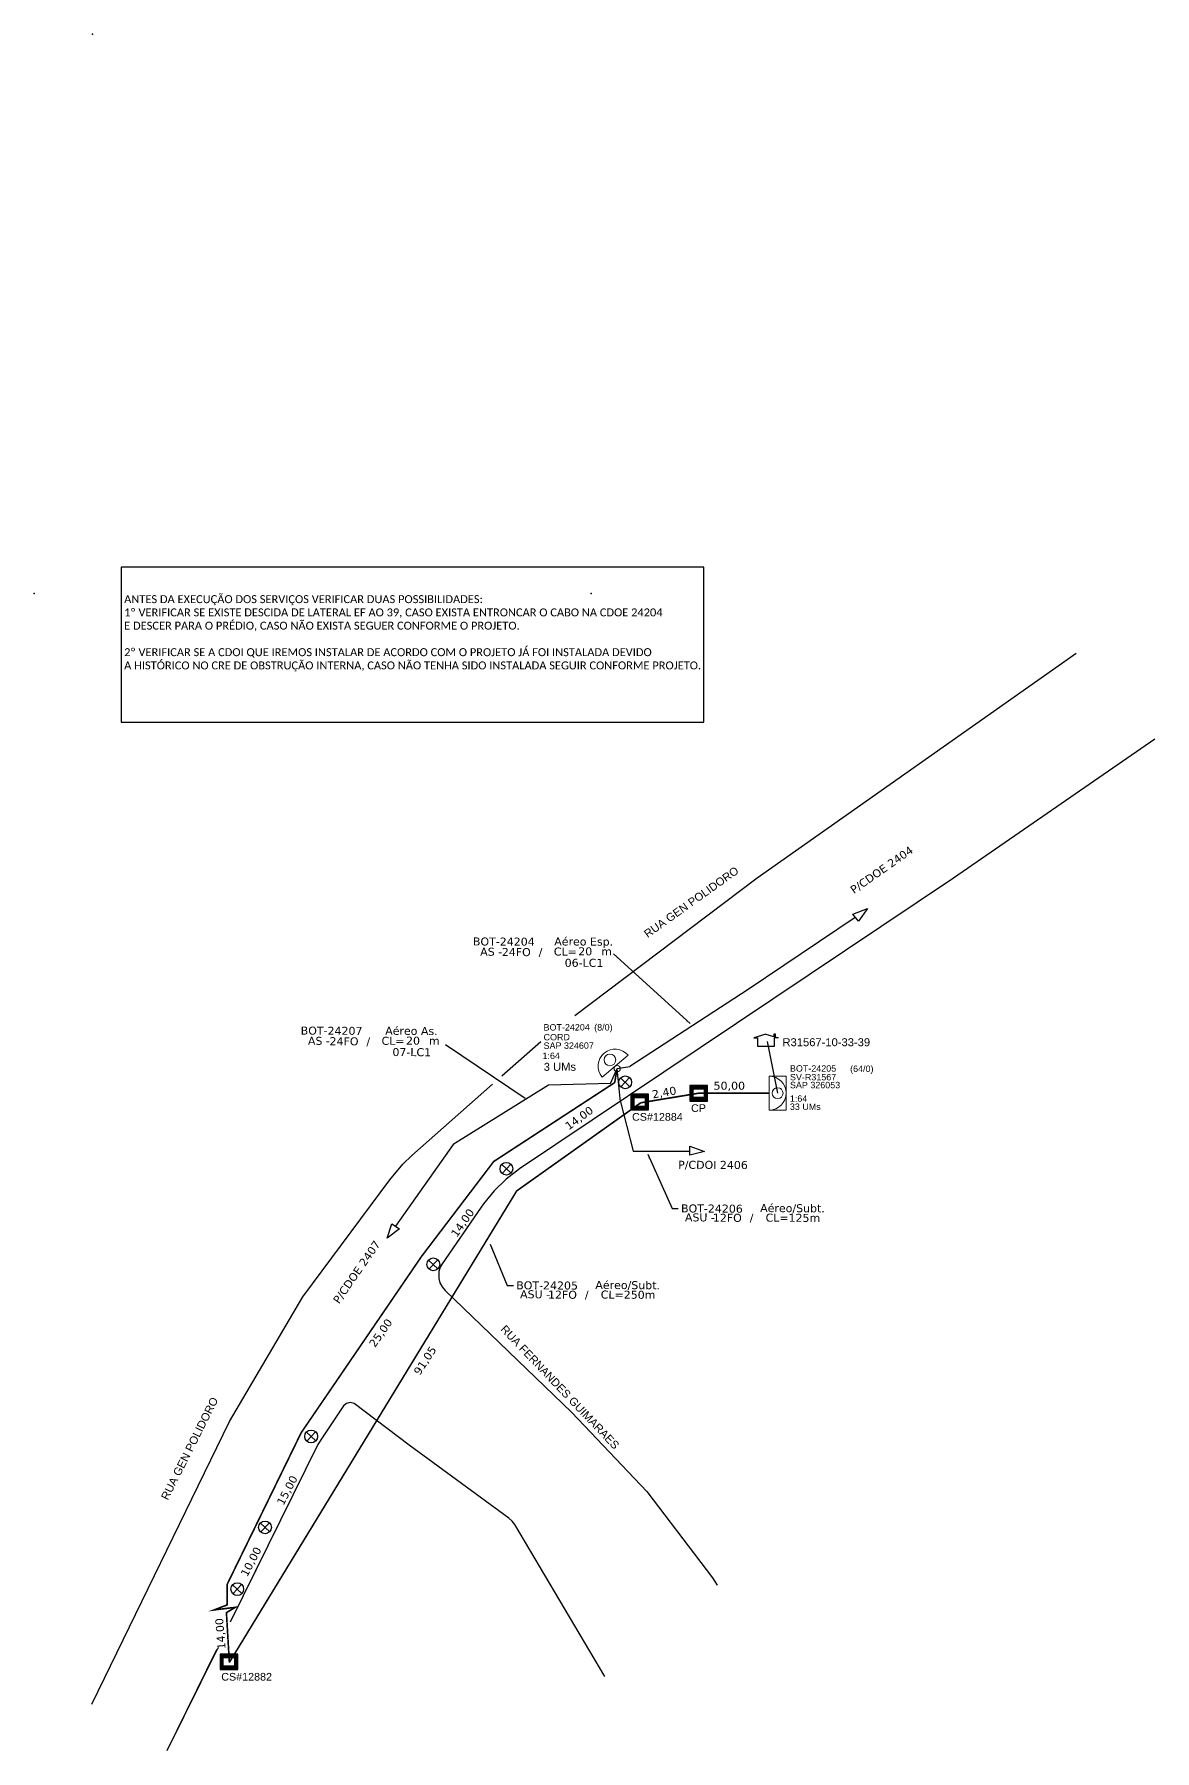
# Model space of a CAD drawing. Extents: x 255 to 1836, y -45 to 1302.
# Drawn here: x 255 to 738, y 243 to 984 of the extents above; entities that cross this region are included whole.
import ezdxf
from ezdxf.enums import TextEntityAlignment as Align

# ---------------------------------------------------------------- set-up
doc = ezdxf.new("R2010")
doc.units = 0
for name, color, linetype in [('10.1-Caixas Subterrâneas', 5, 'Continuous'), ('10.4-Postes', 1, 'Continuous'), ('CAP a instalar', 1, 'Continuous'), ('label_cabos', 7, 'Continuous'), ('Legenda', 1, 'Continuous'), ('QUADRA', 7, 'Continuous'), ('surveys', 7, 'Continuous'), ('surveys legendas', 7, 'Continuous')]:
    doc.layers.add(name, color=color, linetype=linetype)
for name, color, linetype, lineweight in [("20.0-LEGENDA DOS CDO'S", 1, 'Continuous', 0), ('20.1-CDO_INTERIOR', 1, 'Continuous', 0), ('20.2-CDO_POSTE', 1, 'Continuous', 5), ('Segmento Logradouro Texto', 7, 'Continuous', 0)]:
    doc.layers.add(name, color=color, linetype=linetype, lineweight=lineweight)
doc.layers.add('DROP DE CLIENTE', color=140, linetype='Continuous', plot=False)
doc.layers.add('EXTRA', color=50, linetype='Continuous', plot=False)
doc.styles.add('ARIAL', font='arial.ttf')
doc.styles.add('DIGICADE', font='arial.ttf')
doc.styles.add('siredit', font='verdana.ttf')
doc.styles.add('WMF-Calibri0', font='calibri.ttf')
doc.linetypes.add('FENCELINE1', pattern='A,0.25,-0.1,[133,ltypeshp.shx,S=0.1,R=0,X=-0.1,Y=0],-0.1,1', length=1.45)
doc.dimstyles.new('CL', dxfattribs={"dimtxt": 1, "dimasz": 2, "dimexe": 0.18, "dimexo": 0.0625, "dimgap": 0.09, "dimtad": 0, "dimdec": 0, "dimrnd": 1, "dimzin": 0, "dimdsep": 46, "dimtxsty": 'siredit', "dimblk": 'NONE', "dimcen": 0, "dimse1": 1, "dimse2": 1, "dimsd1": 1, "dimsd2": 1, "dimclrt": 7, "dimadec": 0, "dimazin": 0, "dimtfac": 1, "dimtdec": 0, "dimtofl": 0, "dimtmove": 0, "dimatfit": 3, "dimfxl": 1, "dimtolj": 1, "dimtzin": 0, "dimarcsym": 0})

# ---------------------------------------------------------------- blocks, each defined once
blk = doc.blocks.new('*U138')
at = {"color": 0}
blk.add_line((2.14, -0.58), (-2.1, -0.68), dxfattribs=at)
for centre, radius in [((0, 0.38), 0.733), ((0.03, -1.03), 0.393)]:
    blk.add_circle(centre, radius, dxfattribs=at)
blk.add_arc((0.02, -0.63), 2.12, 1.3782, 181.3782, dxfattribs=at)
blk = doc.blocks.new('*X65')
at = {"color": 0, "linetype": 'Continuous'}
for p, q in [((-1.25, 0.34099), (-0.49099, 1.1)), ((-1.25, 0.517767), (-0.667767, 1.1)), ((-1.25, 0.694544), (-0.844544, 1.1)), ((-1.25, 0.87132), (-1.02132, 1.1)), ((-1.25, 1.048097), (-1.198097, 1.1)), ((-1.25, 0.164214), (-0.8035, 0.610714)), ((-1.25, -0.012563), (-0.8035, 0.433937)), ((-1.25, -0.18934), (-0.8035, 0.25716)), ((-1.25, -0.366117), (-0.8035, 0.080383)), ((-0.789214, 0.625), (-0.314214, 1.1)), ((-0.612437, 0.625), (-0.137437, 1.1)), ((-0.43566, 0.625), (0.03934, 1.1)), ((-0.258883, 0.625), (0.216117, 1.1)), ((-0.082107, 0.625), (0.392893, 1.1)), ((0.09467, 0.625), (0.56967, 1.1)), ((0.271447, 0.625), (0.746447, 1.1)), ((0.448223, 0.625), (0.923223, 1.1)), ((0.625, 0.625), (1.1, 1.1)), ((0.801777, 0.625), (1.25, 1.073223)), ((0.8035, 0.449947), (1.25, 0.896447)), ((0.8035, 0.27317), (1.25, 0.71967)), ((0.8035, 0.096393), (1.25, 0.542893)), ((0.8035, -0.080383), (1.25, 0.366117)), ((0.8035, -0.25716), (1.25, 0.18934)), ((0.8035, -0.433937), (1.25, 0.012563)), ((-1.25, -0.542893), (-0.8035, -0.096393)), ((-1.25, -0.71967), (-0.8035, -0.27317)), ((-1.25, -0.896447), (-0.8035, -0.449947)), ((-1.25, -1.073223), (-0.801777, -0.625)), ((-1.1, -1.1), (-0.625, -0.625)), ((-0.923223, -1.1), (-0.448223, -0.625)), ((-0.746447, -1.1), (-0.271447, -0.625)), ((-0.56967, -1.1), (-0.09467, -0.625)), ((-0.392893, -1.1), (0.082107, -0.625)), ((-0.216117, -1.1), (0.258883, -0.625)), ((-0.03934, -1.1), (0.43566, -0.625)), ((0.137437, -1.1), (0.612437, -0.625)), ((0.314214, -1.1), (0.789214, -0.625)), ((0.49099, -1.1), (1.25, -0.34099)), ((0.667767, -1.1), (1.25, -0.517767)), ((0.8035, -0.610714), (1.25, -0.164214)), ((0.844544, -1.1), (1.25, -0.694544)), ((1.02132, -1.1), (1.25, -0.87132)), ((1.198097, -1.1), (1.25, -1.048097))]:
    blk.add_line(p, q, dxfattribs=at)
blk = doc.blocks.new('MANHOLE_MQ')
at = {"color": 0, "linetype": 'Continuous'}
for p, q in [((0.0000062, 0.0000057), (-0.0000063, 0.0000057)), ((-0.0000063, 0.0000057), (-0.0000063, -0.0000053)), ((-0.000004, 0.0000033), (0.000004, 0.0000033)), ((-0.000004, -0.0000029), (-0.000004, 0.0000033)), ((0.000004, 0.0000033), (0.000004, -0.0000029)), ((0.0000062, -0.0000053), (0.0000062, 0.0000057)), ((-0.0000063, -0.0000053), (0.0000062, -0.0000053)), ((0.000004, -0.0000029), (-0.000004, -0.0000029)), ((0.000004, -0.0000029), (0.000004, -0.0000029))]:
    blk.add_line(p, q, dxfattribs=at)
at = {"color": 0, "linetype": 'Continuous', "xscale": 5e-06, "yscale": 5e-06, "zscale": 1e-05}
blk.add_blockref('*X65', (0, 0.0000002), dxfattribs=at)
blk = doc.blocks.new('Inst CDOE-8 CAIXA DIST OPT CDOE 48F_8D C_SPL OPTAP')
at = {"layer": "20.0-LEGENDA DOS CDO'S", "color": 0}
for tag, p, style, flags in [('ID_ATIVIDADE', (0.12, 6.47), 'ARIAL', 3), ('FATOR', (7.92, 6.47), 'ARIAL', 1), ('QTDE', (0.23, -0.97), 'DIGICADE', 3)]:
    blk.add_attdef(tag, p, '', height=0.8, rotation=0.118, dxfattribs=dict(at, style=style, flags=flags))
at = {"layer": "20.0-LEGENDA DOS CDO'S", "color": 0, "style": 'ARIAL'}
for tag, p, height in [('CORDOALHA', (0.12, 4.02), 0.8), ('FID', (0.12, 5.25), 0.8), ('1:XX', (-0.01, 1.7), 0.8), ('SAP', (0.12, 2.96), 0.8), ('UMS', (0.14, 0.22), 1)]:
    blk.add_attdef(tag, p, '', height=height, rotation=0.118, dxfattribs=at)
blk.add_attdef('FIBRAS_UTILIZADAS', text='', height=0.8, rotation=0.118, dxfattribs=at).set_placement((13.48, 5.26), align=Align.CENTER)
blk = doc.blocks.new('LEGENDA DOS CABOS')
at = {"layer": 'EXTRA', "color": 0, "style": 'siredit'}
for tag, p in [('ID', (4.6, 0.97)), ('XX', (9.03, 0.97))]:
    blk.add_attdef(tag, text='', height=0.48, rotation=359.69, dxfattribs=at).set_placement(p, align=Align.MIDDLE_CENTER)
at = {"layer": 'Legenda', "color": 0, "style": 'siredit'}
for tag, p in [('TIPO_CABO', (1.31, 0)), ('CABO', (4.69, -0.05)), ('/', (6.81, -0.05)), ('METROS', (10.03, -0.05))]:
    blk.add_attdef(tag, text='', height=0.8, rotation=359.69, dxfattribs=at).set_placement(p, align=Align.MIDDLE_CENTER)
blk = doc.blocks.new('_None')
blk = doc.blocks.new('Inst CB AS CFOA-SM-AS-80-TS-24')
at = {"layer": 'label_cabos', "color": 0, "style": 'siredit'}
for tag, flags, p in [('ID_ATIVIDADE', 3, (1.31, 2.67)), ('FATOR', 1, (11.56, 2.55))]:
    blk.add_attdef(tag, text='', height=1, rotation=359.69, dxfattribs=dict(at, flags=flags)).set_placement(p, align=Align.MIDDLE_CENTER)
for tag, p in [('TIPO_CABO', (1.76, 0)), ('DESTINO_CABO', (3.13, 1.26)), ('CABO', (4.69, -0.05)), ('/', (7.71, -0.05)), ('LANCE', (10.81, 0)), ('TIPO_CABO', (13.11, 1.24)), ('UND', (15.96, 0)), ('FID', (13.15, -1.41))]:
    blk.add_attdef(tag, text='', height=1, rotation=359.69, dxfattribs=at).set_placement(p, align=Align.MIDDLE_CENTER)
blk.add_attdef('QTDE', (12.43, -0.47), '', height=1, rotation=359.69, dxfattribs=at)
blk = doc.blocks.new('Inst CB ESP CFOA-SM-AS-80-TS-24')
at = {"layer": 'label_cabos', "color": 0, "style": 'siredit'}
for tag, flags, p in [('ID_ATIVIDADE', 3, (1.31, 2.67)), ('FATOR', 1, (11.56, 2.55))]:
    blk.add_attdef(tag, text='', height=1, rotation=359.69, dxfattribs=dict(at, flags=flags)).set_placement(p, align=Align.MIDDLE_CENTER)
for tag, p in [('TIPO_CABO', (1.76, 0)), ('DESTINO_CABO', (3.13, 1.26)), ('CABO', (4.69, -0.05)), ('/', (7.71, -0.05)), ('LANCE', (10.81, 0)), ('TIPO_CABO', (13.11, 1.24)), ('UND', (15.96, 0)), ('FID', (13.15, -1.41))]:
    blk.add_attdef(tag, text='', height=1, rotation=359.69, dxfattribs=at).set_placement(p, align=Align.MIDDLE_CENTER)
blk.add_attdef('QTDE', (12.43, -0.47), '', height=1, rotation=359.69, dxfattribs=at)
blk = doc.blocks.new('SURVEY_SURVEY')
for p, q in [((0, 0.0000152), (-0.0000151, 0.0000108)), ((-0.0000151, 0.0000108), (-0.0000104, 0.0000108)), ((-0.0000103, 0), (-0.0000103, 0.0000108)), ((0.0000103, 0), (-0.0000103, 0)), ((0, 0.0000152), (0.0000151, 0.0000108)), ((0.0000101, 0.0000159), (0.0000117, 0.0000159)), ((0.0000101, 0.0000123), (0.0000101, 0.0000159)), ((0.0000151, 0.0000108), (0.0000103, 0.0000108)), ((0.0000103, 0.0000108), (0.0000103, 0)), ((0.0000117, 0.0000159), (0.0000117, 0.0000119))]:
    blk.add_line(p, q)

msp = doc.modelspace()

# ---------------------------------------------------------------- linework, layer by layer
at = {"color": 0, "ltscale": 0.5}
for p, q in [((607.83, 604.04), (614.14, 606.46)), ((610.32, 601.09), (607.83, 604.04)), ((614.14, 606.46), (610.32, 601.09)), ((406.92, 464.22), (409.01, 470.46)), ((412.25, 468.36), (406.92, 464.22)), ((409.01, 470.46), (412.25, 468.36))]:
    msp.add_line(p, q, dxfattribs=at)
at = {"color": 8, "ltscale": 0.5}
for p, q in [((537.51, 500.09), (537.5, 503.94)), ((537.5, 503.94), (543.89, 501.73)), ((543.89, 501.73), (537.51, 500.09))]:
    msp.add_line(p, q, dxfattribs=at)
at = {"color": 3, "ltscale": 0.5}
msp.add_lwpolyline([(543.56, 753.8), (292.23, 753.8), (292.23, 686.89), (543.56, 686.89)], close=True, dxfattribs=at)
for p in [(279.81, 983.71), (254.74, 742.5)]:
    msp.add_point(p)
at = {"color": 3}
msp.add_point((495, 742.5), dxfattribs=at)
at = {"layer": '10.4-Postes', "color": 1}
for p, q in [((507.64, 533.41), (511.68, 529.63)), ((511.55, 533.54), (507.77, 529.5)), ((460.29, 496.23), (456.52, 492.2)), ((456.39, 496.1), (460.42, 492.33)), ((424.85, 454.84), (428.89, 451.07)), ((428.76, 454.97), (424.98, 450.94)), ((372.15, 380.59), (376.18, 376.82)), ((376.05, 380.72), (372.28, 376.69)), ((352.25, 341.34), (356.28, 337.56)), ((356.15, 341.47), (352.38, 337.43)), ((340.27, 314.71), (344.31, 310.93)), ((344.18, 314.84), (340.4, 310.81))]:
    msp.add_line(p, q, dxfattribs=at)
for centre in [(509.66, 531.52), (458.41, 494.22), (426.87, 452.96), (374.17, 378.7), (354.27, 339.45), (342.29, 312.82)]:
    msp.add_circle(centre, 2.76, dxfattribs=at)
at = {"layer": '20.1-CDO_INTERIOR', "color": 1, "lineweight": 18}
msp.add_lwpolyline([(579.06, 519.49), (579.07, 534.17), (571.73, 534.17), (571.73, 519.5)], close=True, dxfattribs=at)
msp.add_circle((575.4, 526.83), 2.35, dxfattribs=at)
msp.add_arc((571.73, 526.84), 7.34, 269.97241, 89.97241, dxfattribs=at)
at = {"layer": 'CAP a instalar', "color": 7, "linetype": 'FENCELINE1', "ltscale": 3}
for p, q in [((476.59, 530.25), (435.41, 504.62)), ((435.41, 504.62), (410.6, 469.43))]:
    msp.add_line(p, q, dxfattribs=at)
for points in [[(608.94, 602.68), (562.65, 571.57), (511.62, 538.37)], [(503.39, 530.94), (506.18, 537.46), (511.62, 538.37)], [(503.39, 530.94), (476.59, 530.25)]]:
    msp.add_lwpolyline(points, dxfattribs=at)
at = {"layer": 'CAP a instalar', "color": 1, "linetype": 'FENCELINE1', "ltscale": 3, "const_width": 0.691}
for points in [[(506.18, 537.46), (505.13, 531.39)], [(505.13, 531.39), (452.95, 497.35), (421.79, 456.38), (369.88, 380.33), (337.89, 314.8), (337.89, 306.01), (332.32, 303.86), (341.44, 304.97), (337.61, 302.68), (338.89, 281.07)], [(516.37, 522.68), (541.48, 526.84)], [(541.48, 526.84), (571.73, 526.84)], [(338.93, 281.28), (462.86, 484.66), (516.37, 522.68)]]:
    msp.add_lwpolyline(points, dxfattribs=at)
at = {"layer": 'CAP a instalar', "color": 8, "linetype": 'FENCELINE1', "ltscale": 3}
for points in [[(507.65, 523.06), (506.18, 537.46)], [(507.65, 523.06), (513.07, 501.83)], [(513.07, 501.83), (537.41, 501.83)]]:
    msp.add_lwpolyline(points, dxfattribs=at)
at = {"layer": 'DROP DE CLIENTE'}
msp.add_lwpolyline([(570.94, 549.15), (575.4, 526.83)], dxfattribs=at)
at = {"layer": 'QUADRA'}
for points in [[(487.99, 560.38), (566.59, 619.7), (704.28, 716.67)], [(738.1, 679.59), (651.3, 619.54), (464.1, 494.25), (458.37, 489.7), (453.15, 484.65), (448.55, 479.08), (447.46, 477.58), (430.72, 453.2), (429.9, 451.69), (429.28, 449.81), (429.26, 446.88), (429.26, 446.88), (429.75, 444.99), (430.69, 443.22), (431.95, 441.68), (486.64, 389.1), (519.03, 354.91), (547.36, 317.77), (549.4, 314.57)], [(456.49, 534.3), (473.25, 549.08)], [(417.57, 499.97), (452.41, 530.7)], [(279.49, 263.12), (338.91, 385.13), (370.53, 438.98), (408.06, 489.47), (413.76, 496.2), (417.57, 499.97)], [(500.89, 275.15), (462.01, 340.66), (460.91, 342.15), (459.41, 343.5), (416.49, 374.93), (392.72, 392.89), (391.03, 393.37), (389.35, 392.97), (388.09, 391.87), (378.98, 378.14), (377.04, 375.19), (339.27, 298.54)], [(500.89, 275.15), (462.01, 340.66), (460.91, 342.15), (459.41, 343.5), (416.49, 374.93), (392.72, 392.89), (391.03, 393.37), (389.35, 392.97), (388.09, 391.87), (378.98, 378.14), (377.04, 375.19), (339.54, 299.08)], [(333.71, 287.23), (311.97, 243.12)], [(333.38, 286.58), (311.97, 243.12)]]:
    msp.add_lwpolyline(points, dxfattribs=at)

# ---------------------------------------------------------------- block references
at = {"layer": '10.1-Caixas Subterrâneas', "color": 30, "xscale": 607346.519164395, "yscale": 607346.519164395, "zscale": 607346.519164395}
for p, rotation in [((515.9, 523.13), 180.0000000000628), ((541.37, 526.9), 180.0000000000629), ((338.67, 281.55), 180.0000000000629)]:
    msp.add_blockref('MANHOLE_MQ', p, dxfattribs=dict(at, rotation=rotation))
at = {"layer": "20.0-LEGENDA DOS CDO'S", "color": 5, "lineweight": 0}
ref = msp.add_blockref('Inst CDOE-8 CAIXA DIST OPT CDOE 48F_8D C_SPL OPTAP', (474.03, 535.72), dxfattribs=dict(at, xscale=3.453125, yscale=3.453125, zscale=3.453125))
ref.add_attrib('FID', 'BOT-24204', (474.44, 553.84), dxfattribs={"color": 0, "height": 2.763, "rotation": 0.11799, "style": 'ARIAL'})
ref.add_attrib('CORDOALHA', 'CORD', (474.45, 549.61), dxfattribs={"color": 0, "height": 2.763, "rotation": 0.11799, "style": 'ARIAL'})
ref.add_attrib('SAP', 'SAP 324607', (474.46, 545.95), dxfattribs={"color": 0, "height": 2.763, "rotation": 0.11799, "style": 'ARIAL'})
ref.add_attrib('1:XX', '1:64', (473.99, 541.59), dxfattribs={"color": 0, "height": 2.763, "rotation": 0.11799, "style": 'ARIAL'})
ref.add_attrib('UMS', '3 UMs', (474.51, 536.47), dxfattribs={"color": 0, "height": 3.453, "rotation": 0.11799, "style": 'ARIAL'})
ref.add_attrib('FIBRAS_UTILIZADAS', '(8/0)', dxfattribs={"color": 0, "height": 2.763, "rotation": 0.11799, "style": 'ARIAL'}).set_placement((500.25, 553.85), align=Align.CENTER)
at = {"layer": '20.2-CDO_POSTE', "color": 5, "xscale": 3.453125, "yscale": 3.453125, "zscale": 3.453125, "rotation": 38.56826615735557}
msp.add_blockref('*U138', (503.89, 540.16), dxfattribs=at)
at = {"layer": 'label_cabos', "color": 0}
ref = msp.add_blockref('Inst CB ESP CFOA-SM-AS-80-TS-24', (446.49, 587.86), dxfattribs=dict(at, xscale=3.453125, yscale=3.453125, zscale=3.453125, rotation=0.1315642785740554))
ref.add_attrib('DESTINO_CABO', 'BOT-24204', dxfattribs={"color": 0, "height": 3.453, "rotation": 359.82157, "style": 'siredit'}).set_placement((457.29, 592.24), align=Align.MIDDLE_CENTER)
ref.add_attrib('TIPO_CABO', 'Aéreo Esp.', dxfattribs={"color": 0, "height": 3.453, "rotation": 359.82157, "style": 'siredit'}).set_placement((491.75, 592.26), align=Align.MIDDLE_CENTER)
ref.add_attrib('CABO', '24FO', dxfattribs={"color": 0, "height": 3.453, "rotation": 359.82157, "style": 'siredit'}).set_placement((462.67, 587.72), align=Align.MIDDLE_CENTER)
ref.add_attrib('/', '/', dxfattribs={"color": 0, "height": 3.45, "rotation": 359.82157, "style": 'siredit'}).set_placement((473.13, 587.74), align=Align.MIDDLE_CENTER)
ref.add_attrib('TIPO_CABO', 'AS - ', dxfattribs={"color": 0, "height": 3.453, "rotation": 359.82157, "style": 'siredit'}).set_placement((452.58, 587.86), align=Align.MIDDLE_CENTER)
ref.add_attrib('FID', '06-LC1', dxfattribs={"color": 0, "height": 3.453, "rotation": 359.82157, "style": 'siredit'}).set_placement((491.9, 583.08), align=Align.MIDDLE_CENTER)
ref.add_attrib('LANCE', 'CL=', dxfattribs={"color": 0, "height": 3.453, "rotation": 359.82157, "style": 'siredit'}).set_placement((483.82, 587.95), align=Align.MIDDLE_CENTER)
ref.add_attrib('QTDE', '20', (489.41, 586.32), dxfattribs={"color": 0, "height": 3.453, "rotation": 359.82157, "style": 'siredit'})
ref.add_attrib('UND', 'm', dxfattribs={"color": 0, "height": 3.45, "rotation": 359.82157, "style": 'siredit'}).set_placement((501.62, 587.99), align=Align.MIDDLE_CENTER)
ref = msp.add_blockref('Inst CB AS CFOA-SM-AS-80-TS-24', (372.18, 549.41), dxfattribs=dict(at, xscale=3.453125, yscale=3.453125, zscale=3.453125))
ref.add_attrib('DESTINO_CABO', 'BOT-24207', dxfattribs={"color": 0, "height": 3.453, "rotation": 359.69001, "style": 'siredit'}).set_placement((382.99, 553.77), align=Align.MIDDLE_CENTER)
ref.add_attrib('TIPO_CABO', 'Aéreo As.', dxfattribs={"color": 0, "height": 3.453, "rotation": 359.69001, "style": 'siredit'}).set_placement((417.44, 553.71), align=Align.MIDDLE_CENTER)
ref.add_attrib('CABO', '24FO', dxfattribs={"color": 0, "height": 3.453, "rotation": 359.69001, "style": 'siredit'}).set_placement((388.36, 549.23), align=Align.MIDDLE_CENTER)
ref.add_attrib('/', '/', dxfattribs={"color": 0, "height": 3.45, "rotation": 359.69001, "style": 'siredit'}).set_placement((398.82, 549.23), align=Align.MIDDLE_CENTER)
ref.add_attrib('TIPO_CABO', 'AS - ', dxfattribs={"color": 0, "height": 3.453, "rotation": 359.69001, "style": 'siredit'}).set_placement((378.26, 549.4), align=Align.MIDDLE_CENTER)
ref.add_attrib('FID', '07-LC1', dxfattribs={"color": 0, "height": 3.453, "rotation": 359.69001, "style": 'siredit'}).set_placement((417.58, 544.53), align=Align.MIDDLE_CENTER)
ref.add_attrib('LANCE', 'CL=', dxfattribs={"color": 0, "height": 3.453, "rotation": 359.69001, "style": 'siredit'}).set_placement((409.5, 549.42), align=Align.MIDDLE_CENTER)
ref.add_attrib('QTDE', '20', (415.1, 547.78), dxfattribs={"color": 0, "height": 3.453, "rotation": 359.69001, "style": 'siredit'})
ref.add_attrib('UND', 'm', dxfattribs={"color": 0, "height": 3.45, "rotation": 359.69001, "style": 'siredit'}).set_placement((427.3, 549.42), align=Align.MIDDLE_CENTER)
at = {"layer": 'label_cabos', "color": 0, "lineweight": 0}
ref = msp.add_blockref('LEGENDA DOS CABOS', (532.44, 471.42), dxfattribs=dict(at, xscale=3.453125, yscale=3.453125, zscale=3.453125))
ref.add_attrib('ID', 'BOT-24206', dxfattribs={"color": 0, "height": 3.453, "rotation": 359.69001, "style": 'siredit'}).set_placement((547.08, 477.05), align=Align.MIDDLE_CENTER)
ref.add_attrib('CABO', '12FO', dxfattribs={"color": 0, "height": 3.453, "rotation": 359.69001, "style": 'siredit'}).set_placement((553.72, 473.06), align=Align.MIDDLE_CENTER)
ref.add_attrib('METROS', 'CL=125m', dxfattribs={"color": 0, "height": 3.453, "rotation": 359.69001, "style": 'siredit'}).set_placement((582.02, 473.06), align=Align.MIDDLE_CENTER)
ref.add_attrib('XX', 'Aéreo/Subt.', dxfattribs={"color": 0, "height": 3.4531, "rotation": 359.69001, "style": 'siredit'}).set_placement((581.84, 477.2), align=Align.MIDDLE_CENTER)
ref.add_attrib('/', '/', dxfattribs={"color": 0, "height": 3.45, "rotation": 359.69001, "style": 'siredit'}).set_placement((564.18, 473.06), align=Align.MIDDLE_CENTER)
ref.add_attrib('TIPO_CABO', 'ASU -', dxfattribs={"color": 0, "height": 3.453, "rotation": 359.69001, "style": 'siredit'}).set_placement((541.9, 473.22), align=Align.MIDDLE_CENTER)
ref = msp.add_blockref('LEGENDA DOS CABOS', (461.32, 438.24), dxfattribs=dict(at, xscale=3.453125, yscale=3.453125, zscale=3.453125))
ref.add_attrib('ID', 'BOT-24205', dxfattribs={"color": 0, "height": 3.453, "rotation": 359.69001, "style": 'siredit'}).set_placement((475.96, 443.87), align=Align.MIDDLE_CENTER)
ref.add_attrib('CABO', '12FO', dxfattribs={"color": 0, "height": 3.453, "rotation": 359.69001, "style": 'siredit'}).set_placement((482.6, 439.88), align=Align.MIDDLE_CENTER)
ref.add_attrib('METROS', 'CL=250m', dxfattribs={"color": 0, "height": 3.453, "rotation": 359.69001, "style": 'siredit'}).set_placement((510.9, 439.88), align=Align.MIDDLE_CENTER)
ref.add_attrib('XX', 'Aéreo/Subt.', dxfattribs={"color": 0, "height": 3.4531, "rotation": 359.69001, "style": 'siredit'}).set_placement((510.72, 444.02), align=Align.MIDDLE_CENTER)
ref.add_attrib('/', '/', dxfattribs={"color": 0, "height": 3.45, "rotation": 359.69001, "style": 'siredit'}).set_placement((493.06, 439.88), align=Align.MIDDLE_CENTER)
ref.add_attrib('TIPO_CABO', 'ASU -', dxfattribs={"color": 0, "height": 3.453, "rotation": 359.69001, "style": 'siredit'}).set_placement((470.78, 440.05), align=Align.MIDDLE_CENTER)
at = {"layer": 'surveys', "color": 255, "xscale": 345312.5, "yscale": 345312.5, "zscale": 345312.5}
msp.add_blockref('SURVEY_SURVEY', (570.39, 546.98), dxfattribs=at)

# ---------------------------------------------------------------- texts
at = {"color": 3, "insert": (293.49, 741.71), "char_height": 3.4318, "width": 376.8412, "attachment_point": 1, "style": 'WMF-Calibri0'}
msp.add_mtext('ANTES DA EXECUÇÃO DOS SERVIÇOS VERIFICAR DUAS POSSIBILIDADES:\\P1º VERIFICAR SE EXISTE DESCIDA DE LATERAL EF AO 39, CASO EXISTA ENTRONCAR O CABO NA CDOE 24204 \\PE DESCER PARA O PRÉDIO, CASO NÃO EXISTA SEGUER CONFORME O PROJETO.\\P\\P2º VERIFICAR SE A CDOI QUE IREMOS INSTALAR DE ACORDO COM O PROJETO JÁ FOI INSTALADA DEVIDO\\PA HISTÓRICO NO CRE DE OBSTRUÇÃO INTERNA, CASO NÃO TENHA SIDO INSTALADA SEGUIR CONFORME PROJETO.', dxfattribs=at)
at = {"layer": '10.1-Caixas Subterrâneas', "color": 30, "style": 'ARIAL'}
for s, p in [('CP', (538.08, 518.72)), ('CS#12884', (512.62, 514.94)), ('CS#12882', (335.39, 273.36))]:
    msp.add_text(s, height=3.315, dxfattribs=at).set_placement(p)
at = {"layer": "20.0-LEGENDA DOS CDO'S", "color": 1, "style": 'ARIAL'}
for s, p in [('SV-R31567', (580.75, 532.36)), ('BOT-24205', (580.74, 536.13)), ('SAP 326053', (580.74, 528.96)), ('1:64', (580.71, 523.11)), ('33 UMs', (580.71, 519.61))]:
    msp.add_text(s, height=2.763, rotation=359.97241, dxfattribs=at).set_placement(p)
msp.add_text('            (64/0)', height=2.7625, rotation=359.97241, dxfattribs=at).set_placement((605.31, 535.99), align=Align.CENTER)
at = {"layer": 'label_cabos', "color": 0, "style": 'siredit'}
for s, height, rotation, p in [('P/CDOE 2404', 3.4531, 35.0163, (608.31, 612.69)), ('2,40', 3.453, 10.14219, (521.6, 524.53)), ('14,00', 3.453, 35.96318, (485.31, 510.74)), ('14,00', 3.453, 55.12204, (437.01, 464.34)), ('P/CDOE 2407', 3.4531, 55.2127, (386.18, 435.66)), ('25,00', 3.453, 55.12204, (401.69, 416.84)), ('91,05', 3.453, 56.80226, (421.02, 404.86)), ('15,00', 3.453, 62.34923, (362.19, 348.69)), ('10,00', 3.453, 62.34923, (346.6, 317.88)), ('14,00', 3.453, 94.78799, (337.28, 286.94))]:
    msp.add_text(s, height=height, rotation=rotation, dxfattribs=at).set_placement(p)
msp.add_text('50,00', height=3.453, dxfattribs=at).set_placement((547.8, 528.33))
at = {"layer": 'label_cabos', "color": 8, "style": 'siredit'}
msp.add_text('P/CDOI 2406', height=3.4531, rotation=359.78085, dxfattribs=at).set_placement((532.48, 494.22))
at = {"layer": 'Segmento Logradouro Texto', "linetype": 'Continuous', "char_height": 3.4515, "attachment_point": 1, "style": 'DIGICADE'}
for s, insert, width, rotation in [('RUA GEN POLIDORO', (517.34, 596.5), 49.7218, 35.5704), ('\\fArial|b0|i0|c0|p34;\\W1.0000000000;\\T1.0000000000;\\o\\lRUA FERNANDES GUIMARAES', (458.13, 427.1), 72.4933, 313.55861), ('\\fArial|b0|i0|c0|p34;\\W1.0000000000;\\T1.0000000000;\\o\\lRUA GEN POLIDORO', (309.24, 352.51), 49.7218, 63.33174)]:
    msp.add_mtext(s, dxfattribs=dict(at, insert=insert, width=width, rotation=rotation))
at = {"layer": 'surveys legendas', "color": 0, "style": 'ARIAL'}
msp.add_text('R31567-10-33-39', height=3.4531, dxfattribs=at).set_placement((577.52, 547.08))

# ---------------------------------------------------------------- leaders
at = {"layer": 'label_cabos', "color": 0, "lineweight": 0}
for points in [[(537.63, 556.85), (504.57, 586.97)], [(466.49, 524.58), (432.1, 547.63)], [(519.37, 500.45), (529.92, 477.02), (532.56, 477.02)], [(451.4, 461.73), (458.8, 443.84), (461.45, 443.84)]]:
    msp.add_leader(points, dimstyle='CL', dxfattribs=at)

doc.saveas('drawing.dxf')
